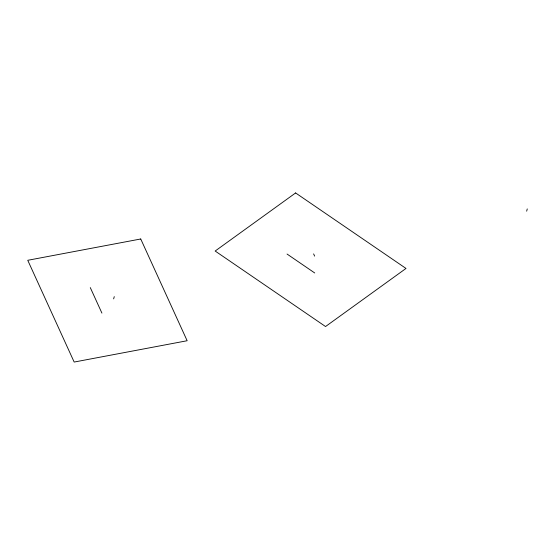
<?xml version="1.0" encoding="UTF-8"?>
<svg xmlns="http://www.w3.org/2000/svg" width="555" height="555" viewBox="0 0 555 555"><rect width="100%" height="100%" fill="white"/><g stroke="black" fill="none" stroke-linecap="round" stroke-linejoin="round"><path stroke-width="0.83" d="M526.667 211.177L527.25 208.916M113.636 298.874L114.268 296.627M287.053 254.044L314.727 272.97M313.61 253.899L314.65 256.132M90.285 287.601L101.919 313.11M295.614 192.946L215.16 251.033L325.542 326.534L406.003 268.447L295.614 192.946M140.734 238.983L27.75 260.295L74.169 362.054L187.146 340.735L140.734 238.983"/></g></svg>
